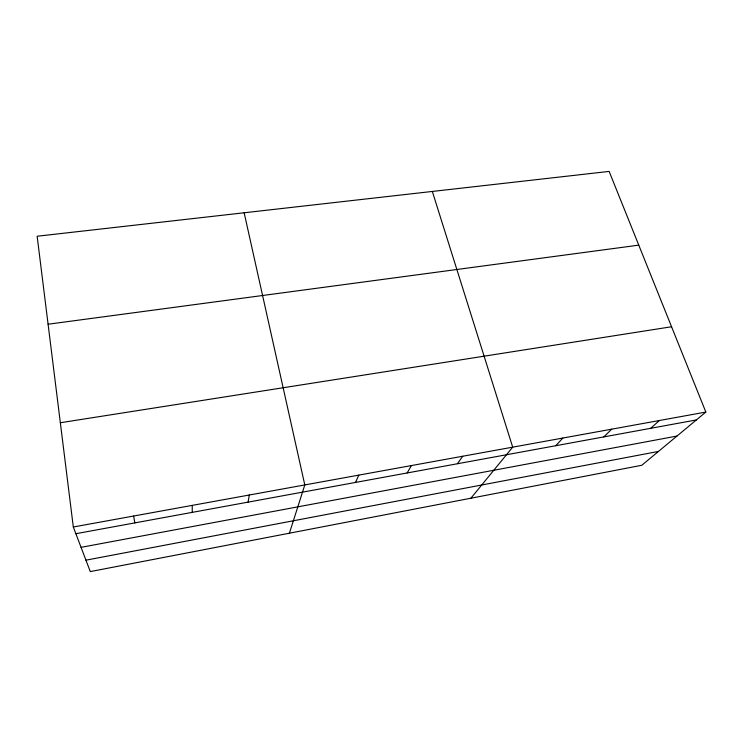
<?xml version="1.0" encoding="UTF-8"?>
<svg xmlns="http://www.w3.org/2000/svg" width="743" height="743" viewBox="0 0 743 743"><rect width="100%" height="100%" fill="white"/><g stroke="black" fill="none" stroke-linecap="round" stroke-linejoin="round"><path stroke-width="1.11" d="M192.242 512.373L192.242 505.379M248.097 502.129L249.286 495.014M289.417 533.195L304.797 484.928L244.15 212.777M355.479 482.439L358.832 475.111M407.099 472.975L411.464 465.555M457.419 463.743L462.731 456.239M470.904 498.209L512.698 447.156L432.333 191.453M555.764 445.716L562.86 438.045M603.808 436.903L611.74 429.166M650.673 428.312L659.394 420.51M705.85 412.068L641.803 465.267L90.293 571.59L73.306 526.991L37.15 236.237L609.139 171.41L705.85 412.068L73.306 526.991M85.947 560.176L658.465 451.428M81.061 547.34L676.966 436.057M75.87 533.706L696.377 419.934M60.341 422.739L671.561 326.753M48.091 324.227L638.766 245.144M133.61 516.032L134.845 522.896"/></g></svg>
